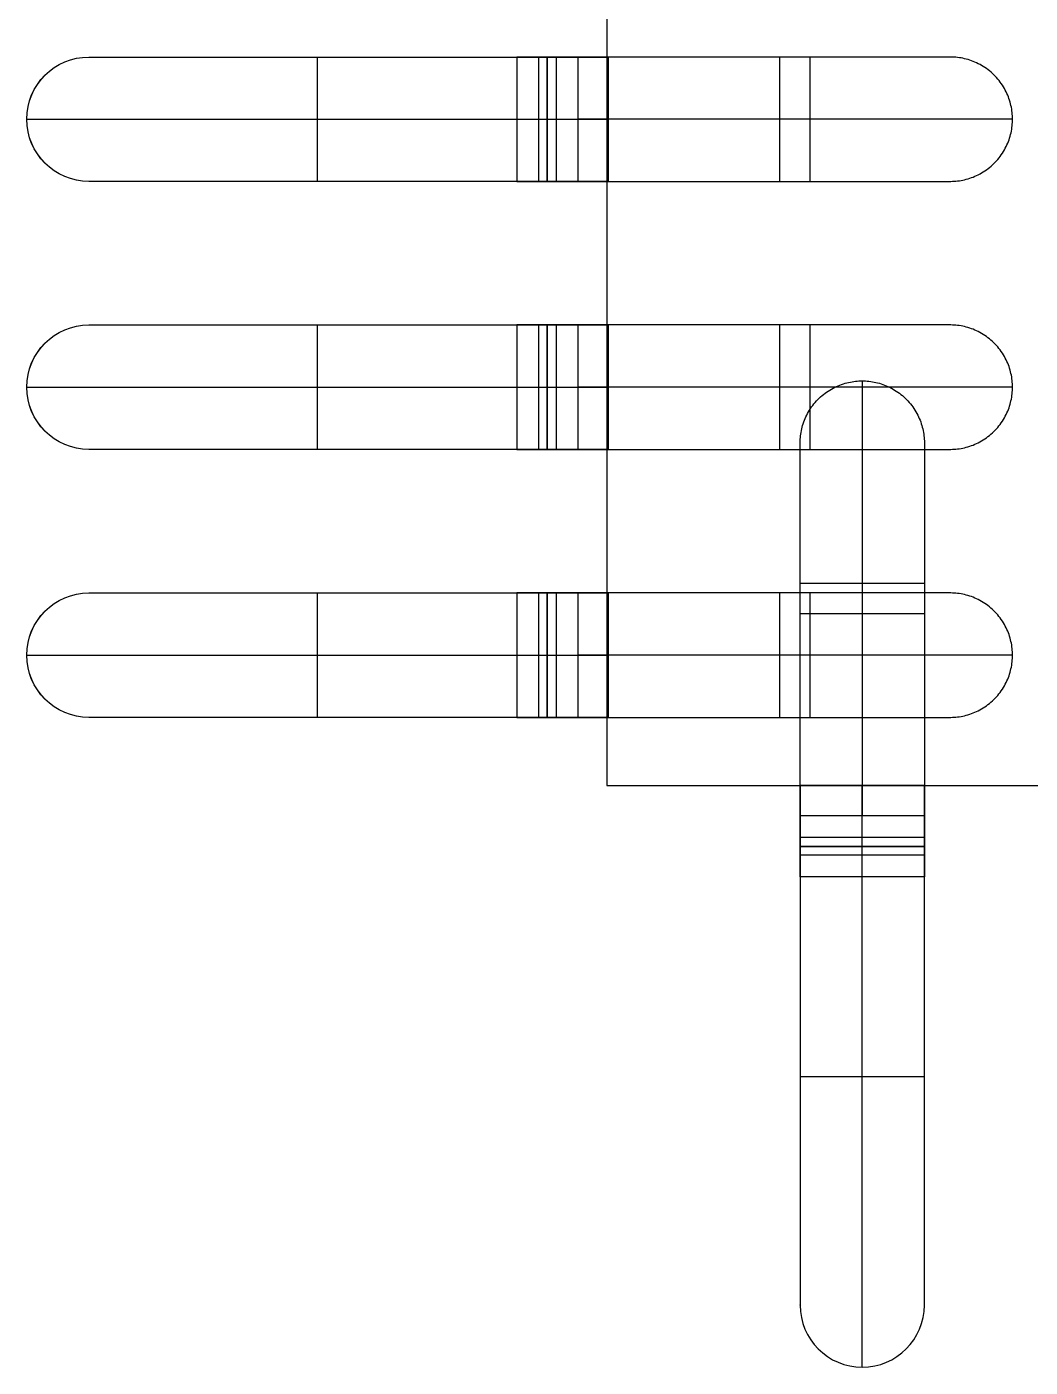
# Model space of a CAD drawing. Header units: millimetres. Extents: x 1.2 to 41.2, y 0.2 to 23.9.
# Drawn here: x 26.132 to 27.782, y 7.077 to 9.28 of the extents above; entities that cross this region are included whole.
import ezdxf

# ---------------------------------------------------------------- set-up
doc = ezdxf.new("R2010")
doc.units = ezdxf.units.MM
doc.layers.add('图层04', color=96, linetype='Continuous', true_color=0x007f00)
doc.layers.add('默认', color=18, linetype='Continuous', true_color=0x000000)

msp = doc.modelspace()

# ---------------------------------------------------------------- linework, layer by layer
at = {"layer": '图层04'}
for points in [[(27.086, 15.0327, 1.6431), (27.086, 11.5327, 1.6431), (27.086, 8.0327, 1.6431)], [(27.086, 15.0327, 2.0472), (27.086, 11.5327, 2.0472), (27.086, 8.0327, 2.0472)], [(27.086, 15.0327, 1.8451), (27.086, 11.5327, 1.8451), (27.086, 8.0327, 1.8451)], [(27.086, 8.0327, 1.6431), (27.086, 8.0327, 1.8451), (27.086, 8.0327, 2.0472)], [(27.086, 8.0327, 1.6431), (30.586, 8.0327, 1.6431), (34.086, 8.0327, 1.6431)], [(27.086, 8.0327, 2.0472), (30.586, 8.0327, 2.0472), (34.086, 8.0327, 2.0472)], [(27.086, 8.0327, 1.8451), (30.586, 8.0327, 1.8451), (34.086, 8.0327, 1.8451)]]:
    msp.add_open_spline(points, degree=2, dxfattribs=at)
at = {"layer": '默认'}
for p, q in [((27.0883, 9.2299, 1.6756), (26.9883, 9.2299, 1.6756)), ((26.9883, 9.2299, 2.1224), (27.0883, 9.2299, 2.1224)), ((27.0383, 9.2299, 1.7256), (27.0383, 9.2299, 1.6256)), ((27.0383, 9.2299, 2.0724), (27.0383, 9.2299, 2.1724)), ((26.9883, 9.0256, 1.6756), (27.0883, 9.0256, 1.6756)), ((27.0883, 9.0256, 2.1224), (26.9883, 9.0256, 2.1224)), ((27.0383, 9.0256, 1.6256), (27.0383, 9.0256, 1.7256)), ((27.0383, 9.0256, 2.1724), (27.0383, 9.0256, 2.0724)), ((27.0883, 8.7896, 1.6756), (26.9883, 8.7896, 1.6756)), ((26.9883, 8.7896, 2.1224), (27.0883, 8.7896, 2.1224)), ((27.0383, 8.7896, 1.7256), (27.0383, 8.7896, 1.6256)), ((27.0383, 8.7896, 2.0724), (27.0383, 8.7896, 2.1724)), ((26.9883, 8.5852, 1.6756), (27.0883, 8.5852, 1.6756)), ((27.0883, 8.5852, 2.1224), (26.9883, 8.5852, 2.1224)), ((27.0383, 8.5852, 1.6256), (27.0383, 8.5852, 1.7256)), ((27.0383, 8.5852, 2.1724), (27.0383, 8.5852, 2.0724)), ((27.0883, 8.3492, 1.6756), (26.9883, 8.3492, 1.6756)), ((26.9883, 8.3492, 2.1224), (27.0883, 8.3492, 2.1224)), ((27.0383, 8.3492, 1.7256), (27.0383, 8.3492, 1.6256)), ((27.0383, 8.3492, 2.0724), (27.0383, 8.3492, 2.1724)), ((26.9883, 8.1448, 1.6756), (27.0883, 8.1448, 1.6756)), ((27.0883, 8.1448, 2.1224), (26.9883, 8.1448, 2.1224)), ((27.0383, 8.1448, 1.6256), (27.0383, 8.1448, 1.7256)), ((27.0383, 8.1448, 2.1724), (27.0383, 8.1448, 2.0724)), ((27.404, 7.9327, 1.6504), (27.404, 8.0327, 1.6504)), ((27.404, 8.0327, 2.0972), (27.404, 7.9327, 2.0972)), ((27.6084, 8.0327, 1.6504), (27.6084, 7.9327, 1.6504)), ((27.6084, 7.9327, 2.0972), (27.6084, 8.0327, 2.0972)), ((27.404, 7.9827, 1.6004), (27.404, 7.9828, 1.7004)), ((27.404, 7.9827, 2.1472), (27.404, 7.9827, 2.0472)), ((27.6084, 7.9827, 1.7004), (27.6084, 7.9827, 1.6004)), ((27.6084, 7.9827, 2.0472), (27.6084, 7.9827, 2.1472))]:
    msp.add_line(p, q, dxfattribs=at)
at = {"layer": '默认', "extrusion": (0.000220476, 9.49279e-10, 1)}
for points in [[(26.9883, 9.0256, 1.6256), (26.7371, 9.0256, 1.6257), (26.4858, 9.0256, 1.6257), (26.2346, 9.0256, 1.6258), (26.1782, 9.0256, 1.6258), (26.1324, 9.0713, 1.6258), (26.1324, 9.1278, 1.6258), (26.1324, 9.1842, 1.6258), (26.1782, 9.2299, 1.6258), (26.2346, 9.2299, 1.6258), (26.4858, 9.2299, 1.6257), (26.7371, 9.2299, 1.6257), (26.9883, 9.2299, 1.6256)], [(26.9883, 8.5852, 1.6256), (26.7371, 8.5852, 1.6257), (26.4858, 8.5852, 1.6257), (26.2346, 8.5852, 1.6258), (26.1782, 8.5852, 1.6258), (26.1324, 8.631, 1.6258), (26.1324, 8.6874, 1.6258), (26.1324, 8.7438, 1.6258), (26.1782, 8.7896, 1.6258), (26.2346, 8.7896, 1.6258), (26.4858, 8.7896, 1.6257), (26.7371, 8.7896, 1.6257), (26.9883, 8.7896, 1.6256)], [(26.9883, 8.1448, 1.6256), (26.7371, 8.1448, 1.6257), (26.4858, 8.1448, 1.6257), (26.2346, 8.1448, 1.6258), (26.1782, 8.1448, 1.6258), (26.1324, 8.1906, 1.6258), (26.1324, 8.247, 1.6258), (26.1324, 8.3034, 1.6258), (26.1782, 8.3492, 1.6258), (26.2346, 8.3492, 1.6258), (26.4858, 8.3492, 1.6257), (26.7371, 8.3492, 1.6257), (26.9883, 8.3492, 1.6256)]]:
    msp.add_open_spline(points, degree=3, knots=[0.100022, 0.100022, 0.100022, 0.100022, 0.853706, 0.853706, 0.853706, 1.031249, 1.031249, 1.031249, 1.208793, 1.208793, 1.208793, 1.962477, 1.962477, 1.962477, 1.962477], dxfattribs=at)
at = {"layer": '默认', "extrusion": (0.000220476, 4.74637e-10, 1)}
for points in [[(26.9883, 9.0256, 1.6756), (26.7371, 9.0256, 1.6757), (26.4858, 9.0256, 1.6757), (26.2346, 9.0256, 1.6758), (26.1782, 9.0256, 1.6758), (26.1324, 9.0713, 1.6758), (26.1324, 9.1278, 1.6758), (26.1324, 9.1842, 1.6758), (26.1782, 9.2299, 1.6758), (26.2346, 9.2299, 1.6758), (26.4858, 9.2299, 1.6757), (26.7371, 9.2299, 1.6757), (26.9883, 9.2299, 1.6756)], [(26.9883, 8.5852, 1.6756), (26.7371, 8.5852, 1.6757), (26.4858, 8.5852, 1.6757), (26.2346, 8.5852, 1.6758), (26.1782, 8.5852, 1.6758), (26.1324, 8.631, 1.6758), (26.1324, 8.6874, 1.6758), (26.1324, 8.7438, 1.6758), (26.1782, 8.7896, 1.6758), (26.2346, 8.7896, 1.6758), (26.4858, 8.7896, 1.6757), (26.7371, 8.7896, 1.6757), (26.9883, 8.7896, 1.6756)], [(26.9883, 8.1448, 1.6756), (26.7371, 8.1448, 1.6757), (26.4858, 8.1448, 1.6757), (26.2346, 8.1448, 1.6758), (26.1782, 8.1448, 1.6758), (26.1324, 8.1906, 1.6758), (26.1324, 8.247, 1.6758), (26.1324, 8.3034, 1.6758), (26.1782, 8.3492, 1.6758), (26.2346, 8.3492, 1.6758), (26.4858, 8.3492, 1.6757), (26.7371, 8.3492, 1.6757), (26.9883, 8.3492, 1.6756)]]:
    msp.add_open_spline(points, degree=3, knots=[0.100022, 0.100022, 0.100022, 0.100022, 0.853706, 0.853706, 0.853706, 1.031249, 1.031249, 1.031249, 1.208793, 1.208793, 1.208793, 1.962477, 1.962477, 1.962477, 1.962477], dxfattribs=at)
at = {"layer": '默认', "extrusion": (0.000220476, 2.18862e-15, 1)}
for points in [[(26.9383, 9.0256, 1.7256), (26.7037, 9.0256, 1.7257), (26.4692, 9.0256, 1.7258), (26.2346, 9.0256, 1.7258), (26.1782, 9.0256, 1.7258), (26.1325, 9.0713, 1.7258), (26.1325, 9.1278, 1.7258), (26.1325, 9.1842, 1.7258), (26.1782, 9.2299, 1.7258), (26.2346, 9.2299, 1.7258), (26.4692, 9.2299, 1.7258), (26.7037, 9.2299, 1.7257), (26.9383, 9.2299, 1.7256)], [(26.9383, 8.5852, 1.7256), (26.7037, 8.5852, 1.7257), (26.4692, 8.5852, 1.7258), (26.2346, 8.5852, 1.7258), (26.1782, 8.5852, 1.7258), (26.1325, 8.631, 1.7258), (26.1325, 8.6874, 1.7258), (26.1325, 8.7438, 1.7258), (26.1782, 8.7896, 1.7258), (26.2346, 8.7896, 1.7258), (26.4692, 8.7896, 1.7258), (26.7037, 8.7896, 1.7257), (26.9383, 8.7896, 1.7256)], [(26.9383, 8.1448, 1.7256), (26.7037, 8.1448, 1.7257), (26.4692, 8.1448, 1.7258), (26.2346, 8.1448, 1.7258), (26.1782, 8.1448, 1.7258), (26.1325, 8.1906, 1.7258), (26.1325, 8.247, 1.7258), (26.1325, 8.3034, 1.7258), (26.1782, 8.3492, 1.7258), (26.2346, 8.3492, 1.7258), (26.4692, 8.3492, 1.7258), (26.7037, 8.3492, 1.7257), (26.9383, 8.3492, 1.7256)]]:
    msp.add_open_spline(points, degree=3, knots=[0.150033, 0.150033, 0.150033, 0.150033, 0.853706, 0.853706, 0.853706, 1.031249, 1.031249, 1.031249, 1.208793, 1.208793, 1.208793, 1.912466, 1.912466, 1.912466, 1.912466], dxfattribs=at)
at = {"layer": '默认'}
for points, degree in [([(26.2346, 9.2299, 1.6258), (26.2346, 9.2299, 1.6758), (26.2346, 9.2299, 1.7258)], 2), ([(26.6104, 9.0256, 1.6257), (26.6104, 9.1278, 1.6257), (26.6104, 9.2299, 1.6257)], 2), ([(26.6104, 9.0256, 1.7257), (26.6104, 9.1278, 1.7257), (26.6104, 9.2299, 1.7257)], 2), ([(26.9383, 9.2299, 1.7256), (26.9383, 9.1278, 1.7256), (26.9383, 9.0256, 1.7256)], 2), ([(26.9383, 9.2299, 1.7256), (26.955, 9.2299, 1.7256), (26.9716, 9.2299, 1.7256), (26.9883, 9.2299, 1.7256)], 3), ([(26.9737, 9.2299, 1.7403), (26.9737, 9.1278, 1.7403), (26.9737, 9.0256, 1.7403)], 2), ([(26.9883, 9.2299, 2.0724), (26.9883, 9.2299, 1.924), (26.9883, 9.2299, 1.7756)], 2), ([(27.0883, 9.2299, 1.7256), (27.0383, 9.2299, 1.7256), (26.9883, 9.2299, 1.7256)], 2), ([(26.9883, 9.2299, 2.0724), (27.0383, 9.2299, 2.0724), (27.0883, 9.2299, 2.0724)], 2), ([(26.9883, 9.2299, 1.6256), (26.9883, 9.2299, 1.6756), (26.9883, 9.2299, 1.7256)], 2), ([(26.9883, 9.2299, 1.6256), (27.0216, 9.2299, 1.6256), (27.055, 9.2299, 1.6256), (27.0883, 9.2299, 1.6256)], 3), ([(26.9883, 9.2299, 2.1224), (26.9883, 9.2299, 2.0974), (26.9883, 9.2299, 2.0724)], 2), ([(26.9883, 9.2299, 2.1224), (26.9883, 9.1278, 2.1224), (26.9883, 9.0256, 2.1224)], 2), ([(26.9883, 9.2299, 1.7756), (26.9883, 9.1278, 1.7756), (26.9883, 9.0256, 1.7756)], 2), ([(26.9883, 9.2299, 1.7756), (26.9883, 9.2299, 1.7506), (26.9883, 9.2299, 1.7256)], 2), ([(27.0883, 9.2299, 1.899), (27.0383, 9.2299, 1.899), (26.9883, 9.2299, 1.899)], 2), ([(26.9883, 9.0256, 1.899), (26.9883, 9.1278, 1.899), (26.9883, 9.2299, 1.899)], 2), ([(27.0029, 9.2299, 2.1578), (27.0029, 9.1278, 2.1578), (27.0029, 9.0256, 2.1578)], 2), ([(27.0883, 9.2299, 2.1724), (27.0633, 9.2299, 2.1724), (27.0383, 9.2299, 2.1724)], 2), ([(27.0383, 9.2299, 2.1724), (27.0383, 9.1278, 2.1724), (27.0383, 9.0256, 2.1724)], 2), ([(27.0383, 9.2299, 2.0724), (27.0383, 9.2299, 1.899), (27.0383, 9.2299, 1.7256)], 2), ([(27.0883, 9.0256, 2.0724), (27.0883, 9.1278, 2.0724), (27.0883, 9.2299, 2.0724)], 2), ([(27.0883, 9.2299, 1.6256), (27.0883, 9.1278, 1.6256), (27.0883, 9.0256, 1.6256)], 2), ([(27.0883, 9.2299, 1.7256), (27.0883, 9.2299, 1.6756), (27.0883, 9.2299, 1.6256)], 2), ([(27.0883, 9.2299, 2.0724), (27.0883, 9.2299, 1.899), (27.0883, 9.2299, 1.7256)], 2), ([(27.0883, 9.2299, 2.0724), (27.0883, 9.2299, 2.1224), (27.0883, 9.2299, 2.1724)], 2), ([(27.0883, 9.0256, 1.849), (27.0883, 9.1278, 1.849), (27.0883, 9.2299, 1.849)], 2), ([(27.3708, 9.0256, 2.1724), (27.3708, 9.1278, 2.1724), (27.3708, 9.2299, 2.1724)], 2), ([(27.4208, 9.0256, 2.0724), (27.4208, 9.1278, 2.0724), (27.4208, 9.2299, 2.0724)], 2), ([(27.6511, 9.2299, 2.0724), (27.6511, 9.2299, 2.1224), (27.6511, 9.2299, 2.1724)], 2), ([(26.1324, 9.1278, 1.6258), (26.6104, 9.1278, 1.6257), (27.0883, 9.1278, 1.6256)], 2), ([(26.1324, 9.1278, 1.6258), (26.1324, 9.1278, 1.6758), (26.1325, 9.1278, 1.7258)], 2), ([(26.1325, 9.1278, 1.7258), (26.5354, 9.1278, 1.7257), (26.9383, 9.1278, 1.7256)], 2), ([(26.9883, 9.1278, 2.1224), (26.9883, 9.1278, 1.949), (26.9883, 9.1278, 1.7756)], 2), ([(27.7533, 9.1278, 2.1724), (27.3958, 9.1278, 2.1724), (27.0383, 9.1278, 2.1724)], 2), ([(27.0883, 9.1278, 2.0724), (27.0883, 9.1278, 1.849), (27.0883, 9.1278, 1.6256)], 2), ([(27.7533, 9.1278, 2.0724), (27.4208, 9.1278, 2.0724), (27.0883, 9.1278, 2.0724)], 2), ([(27.7533, 9.1278, 2.0724), (27.7533, 9.1278, 2.1224), (27.7533, 9.1278, 2.1724)], 2), ([(26.2346, 9.0256, 1.6258), (26.2346, 9.0256, 1.6758), (26.2346, 9.0256, 1.7258)], 2), ([(26.9883, 9.0256, 1.7256), (26.9716, 9.0256, 1.7256), (26.955, 9.0256, 1.7256), (26.9383, 9.0256, 1.7256)], 3), ([(27.0883, 9.0256, 1.6256), (27.055, 9.0256, 1.6256), (27.0216, 9.0256, 1.6256), (26.9883, 9.0256, 1.6256)], 3), ([(26.9883, 9.0256, 2.0724), (26.9883, 9.0256, 2.0974), (26.9883, 9.0256, 2.1224)], 2), ([(26.9883, 9.0256, 1.7256), (26.9883, 9.0256, 1.7506), (26.9883, 9.0256, 1.7756)], 2), ([(26.9883, 9.0256, 1.7256), (26.9883, 9.0256, 1.6756), (26.9883, 9.0256, 1.6256)], 2), ([(27.0883, 9.0256, 2.0724), (27.0383, 9.0256, 2.0724), (26.9883, 9.0256, 2.0724)], 2), ([(26.9883, 9.0256, 1.7256), (27.0383, 9.0256, 1.7256), (27.0883, 9.0256, 1.7256)], 2), ([(26.9883, 9.0256, 1.7756), (26.9883, 9.0256, 1.924), (26.9883, 9.0256, 2.0724)], 2), ([(27.0883, 9.0256, 1.899), (27.0383, 9.0256, 1.899), (26.9883, 9.0256, 1.899)], 2), ([(27.0383, 9.0256, 2.1724), (27.0633, 9.0256, 2.1724), (27.0883, 9.0256, 2.1724)], 2), ([(27.0383, 9.0256, 1.7256), (27.0383, 9.0256, 1.899), (27.0383, 9.0256, 2.0724)], 2), ([(27.0883, 9.0256, 1.6256), (27.0883, 9.0256, 1.6756), (27.0883, 9.0256, 1.7256)], 2), ([(27.0883, 9.0256, 1.7256), (27.0883, 9.0256, 1.899), (27.0883, 9.0256, 2.0724)], 2), ([(27.0883, 9.0256, 2.1724), (27.0883, 9.0256, 2.1224), (27.0883, 9.0256, 2.0724)], 2), ([(27.6511, 9.0256, 2.0724), (27.6511, 9.0256, 2.1224), (27.6511, 9.0256, 2.1724)], 2), ([(26.2346, 8.7896, 1.6258), (26.2346, 8.7896, 1.6758), (26.2346, 8.7896, 1.7258)], 2), ([(26.6104, 8.5852, 1.6257), (26.6104, 8.6874, 1.6257), (26.6104, 8.7896, 1.6257)], 2), ([(26.6104, 8.5852, 1.7257), (26.6104, 8.6874, 1.7257), (26.6104, 8.7896, 1.7257)], 2), ([(26.9383, 8.7896, 1.7256), (26.9383, 8.6874, 1.7256), (26.9383, 8.5852, 1.7256)], 2), ([(26.9383, 8.7896, 1.7256), (26.955, 8.7896, 1.7256), (26.9716, 8.7896, 1.7256), (26.9883, 8.7896, 1.7256)], 3), ([(26.9737, 8.7896, 1.7403), (26.9737, 8.6874, 1.7403), (26.9737, 8.5852, 1.7403)], 2), ([(26.9883, 8.7896, 2.0724), (26.9883, 8.7896, 1.924), (26.9883, 8.7896, 1.7756)], 2), ([(27.0883, 8.7896, 1.7256), (27.0383, 8.7896, 1.7256), (26.9883, 8.7896, 1.7256)], 2), ([(26.9883, 8.7896, 2.0724), (27.0383, 8.7896, 2.0724), (27.0883, 8.7896, 2.0724)], 2), ([(26.9883, 8.7896, 1.6256), (26.9883, 8.7896, 1.6756), (26.9883, 8.7896, 1.7256)], 2), ([(26.9883, 8.7896, 1.6256), (27.0216, 8.7896, 1.6256), (27.055, 8.7896, 1.6256), (27.0883, 8.7896, 1.6256)], 3), ([(26.9883, 8.7896, 2.1224), (26.9883, 8.7896, 2.0974), (26.9883, 8.7896, 2.0724)], 2), ([(26.9883, 8.7896, 2.1224), (26.9883, 8.6874, 2.1224), (26.9883, 8.5852, 2.1224)], 2), ([(26.9883, 8.7896, 1.7756), (26.9883, 8.6874, 1.7756), (26.9883, 8.5852, 1.7756)], 2), ([(26.9883, 8.7896, 1.7756), (26.9883, 8.7896, 1.7506), (26.9883, 8.7896, 1.7256)], 2), ([(27.0883, 8.7896, 1.899), (27.0383, 8.7896, 1.899), (26.9883, 8.7896, 1.899)], 2), ([(26.9883, 8.5852, 1.899), (26.9883, 8.6874, 1.899), (26.9883, 8.7896, 1.899)], 2), ([(27.0029, 8.7896, 2.1578), (27.0029, 8.6874, 2.1578), (27.0029, 8.5852, 2.1578)], 2), ([(27.0883, 8.7896, 2.1724), (27.0633, 8.7896, 2.1724), (27.0383, 8.7896, 2.1724)], 2), ([(27.0383, 8.7896, 2.1724), (27.0383, 8.6874, 2.1724), (27.0383, 8.5852, 2.1724)], 2), ([(27.0383, 8.7896, 2.0724), (27.0383, 8.7896, 1.899), (27.0383, 8.7896, 1.7256)], 2), ([(27.0883, 8.5852, 2.0724), (27.0883, 8.6874, 2.0724), (27.0883, 8.7896, 2.0724)], 2), ([(27.0883, 8.7896, 1.6256), (27.0883, 8.6874, 1.6256), (27.0883, 8.5852, 1.6256)], 2), ([(27.0883, 8.7896, 1.7256), (27.0883, 8.7896, 1.6756), (27.0883, 8.7896, 1.6256)], 2), ([(27.0883, 8.7896, 2.0724), (27.0883, 8.7896, 1.899), (27.0883, 8.7896, 1.7256)], 2), ([(27.0883, 8.7896, 2.0724), (27.0883, 8.7896, 2.1224), (27.0883, 8.7896, 2.1724)], 2), ([(27.0883, 8.5852, 1.849), (27.0883, 8.6874, 1.849), (27.0883, 8.7896, 1.849)], 2), ([(27.3708, 8.5852, 2.1724), (27.3708, 8.6874, 2.1724), (27.3708, 8.7896, 2.1724)], 2), ([(27.4208, 8.5852, 2.0724), (27.4208, 8.6874, 2.0724), (27.4208, 8.7896, 2.0724)], 2), ([(27.6511, 8.7896, 2.0724), (27.6511, 8.7896, 2.1224), (27.6511, 8.7896, 2.1724)], 2), ([(26.1324, 8.6874, 1.6258), (26.6104, 8.6874, 1.6257), (27.0883, 8.6874, 1.6256)], 2), ([(26.1324, 8.6874, 1.6258), (26.1324, 8.6874, 1.6758), (26.1325, 8.6874, 1.7258)], 2), ([(26.1325, 8.6874, 1.7258), (26.5354, 8.6874, 1.7257), (26.9383, 8.6874, 1.7256)], 2), ([(26.9883, 8.6874, 2.1224), (26.9883, 8.6874, 1.949), (26.9883, 8.6874, 1.7756)], 2), ([(27.7533, 8.6874, 2.1724), (27.3958, 8.6874, 2.1724), (27.0383, 8.6874, 2.1724)], 2), ([(27.0883, 8.6874, 2.0724), (27.0883, 8.6874, 1.849), (27.0883, 8.6874, 1.6256)], 2), ([(27.7533, 8.6874, 2.0724), (27.4208, 8.6874, 2.0724), (27.0883, 8.6874, 2.0724)], 2), ([(27.5062, 8.6977, 2.0472), (27.5062, 8.3652, 2.0472), (27.5062, 8.0327, 2.0472)], 2), ([(27.5062, 8.6977, 2.1472), (27.5062, 8.3402, 2.1472), (27.5062, 7.9827, 2.1472)], 2), ([(27.5062, 8.6977, 2.0472), (27.5062, 8.6977, 2.0972), (27.5062, 8.6977, 2.1472)], 2), ([(27.7533, 8.6874, 2.0724), (27.7533, 8.6874, 2.1224), (27.7533, 8.6874, 2.1724)], 2), ([(27.404, 8.5955, 2.0472), (27.404, 8.5955, 2.0972), (27.404, 8.5955, 2.1472)], 2), ([(27.6084, 8.5955, 2.0472), (27.6084, 8.5955, 2.0972), (27.6084, 8.5955, 2.1472)], 2), ([(26.2346, 8.5852, 1.6258), (26.2346, 8.5852, 1.6758), (26.2346, 8.5852, 1.7258)], 2), ([(26.9883, 8.5852, 1.7256), (26.9716, 8.5852, 1.7256), (26.955, 8.5852, 1.7256), (26.9383, 8.5852, 1.7256)], 3), ([(27.0883, 8.5852, 1.6256), (27.055, 8.5852, 1.6256), (27.0216, 8.5852, 1.6256), (26.9883, 8.5852, 1.6256)], 3), ([(26.9883, 8.5852, 2.0724), (26.9883, 8.5852, 2.0974), (26.9883, 8.5852, 2.1224)], 2), ([(26.9883, 8.5852, 1.7256), (26.9883, 8.5852, 1.7506), (26.9883, 8.5852, 1.7756)], 2), ([(26.9883, 8.5852, 1.7256), (26.9883, 8.5852, 1.6756), (26.9883, 8.5852, 1.6256)], 2), ([(27.0883, 8.5852, 2.0724), (27.0383, 8.5852, 2.0724), (26.9883, 8.5852, 2.0724)], 2), ([(26.9883, 8.5852, 1.7256), (27.0383, 8.5852, 1.7256), (27.0883, 8.5852, 1.7256)], 2), ([(26.9883, 8.5852, 1.7756), (26.9883, 8.5852, 1.924), (26.9883, 8.5852, 2.0724)], 2), ([(27.0883, 8.5852, 1.899), (27.0383, 8.5852, 1.899), (26.9883, 8.5852, 1.899)], 2), ([(27.0383, 8.5852, 2.1724), (27.0633, 8.5852, 2.1724), (27.0883, 8.5852, 2.1724)], 2), ([(27.0383, 8.5852, 1.7256), (27.0383, 8.5852, 1.899), (27.0383, 8.5852, 2.0724)], 2), ([(27.0883, 8.5852, 1.6256), (27.0883, 8.5852, 1.6756), (27.0883, 8.5852, 1.7256)], 2), ([(27.0883, 8.5852, 1.7256), (27.0883, 8.5852, 1.899), (27.0883, 8.5852, 2.0724)], 2), ([(27.0883, 8.5852, 2.1724), (27.0883, 8.5852, 2.1224), (27.0883, 8.5852, 2.0724)], 2), ([(27.6511, 8.5852, 2.0724), (27.6511, 8.5852, 2.1224), (27.6511, 8.5852, 2.1724)], 2), ([(26.2346, 8.3492, 1.6258), (26.2346, 8.3492, 1.6758), (26.2346, 8.3492, 1.7258)], 2), ([(26.6104, 8.1448, 1.6257), (26.6104, 8.247, 1.6257), (26.6104, 8.3492, 1.6257)], 2), ([(26.6104, 8.1448, 1.7257), (26.6104, 8.247, 1.7257), (26.6104, 8.3492, 1.7257)], 2), ([(26.9383, 8.3492, 1.7256), (26.9383, 8.247, 1.7256), (26.9383, 8.1448, 1.7256)], 2), ([(26.9383, 8.3492, 1.7256), (26.955, 8.3492, 1.7256), (26.9716, 8.3492, 1.7256), (26.9883, 8.3492, 1.7256)], 3), ([(26.9737, 8.3492, 1.7403), (26.9737, 8.247, 1.7403), (26.9737, 8.1448, 1.7403)], 2), ([(26.9883, 8.3492, 2.0724), (26.9883, 8.3492, 1.924), (26.9883, 8.3492, 1.7756)], 2), ([(27.0883, 8.3492, 1.7256), (27.0383, 8.3492, 1.7256), (26.9883, 8.3492, 1.7256)], 2), ([(26.9883, 8.3492, 2.0724), (27.0383, 8.3492, 2.0724), (27.0883, 8.3492, 2.0724)], 2), ([(26.9883, 8.3492, 1.6256), (26.9883, 8.3492, 1.6756), (26.9883, 8.3492, 1.7256)], 2), ([(26.9883, 8.3492, 1.6256), (27.0216, 8.3492, 1.6256), (27.055, 8.3492, 1.6256), (27.0883, 8.3492, 1.6256)], 3), ([(26.9883, 8.3492, 2.1224), (26.9883, 8.3492, 2.0974), (26.9883, 8.3492, 2.0724)], 2), ([(26.9883, 8.3492, 2.1224), (26.9883, 8.247, 2.1224), (26.9883, 8.1448, 2.1224)], 2), ([(26.9883, 8.3492, 1.7756), (26.9883, 8.247, 1.7756), (26.9883, 8.1448, 1.7756)], 2), ([(26.9883, 8.3492, 1.7756), (26.9883, 8.3492, 1.7506), (26.9883, 8.3492, 1.7256)], 2), ([(27.0883, 8.3492, 1.899), (27.0383, 8.3492, 1.899), (26.9883, 8.3492, 1.899)], 2), ([(26.9883, 8.1448, 1.899), (26.9883, 8.247, 1.899), (26.9883, 8.3492, 1.899)], 2), ([(27.0029, 8.3492, 2.1578), (27.0029, 8.247, 2.1578), (27.0029, 8.1448, 2.1578)], 2), ([(27.0883, 8.3492, 2.1724), (27.0633, 8.3492, 2.1724), (27.0383, 8.3492, 2.1724)], 2), ([(27.0383, 8.3492, 2.1724), (27.0383, 8.247, 2.1724), (27.0383, 8.1448, 2.1724)], 2), ([(27.0383, 8.3492, 2.0724), (27.0383, 8.3492, 1.899), (27.0383, 8.3492, 1.7256)], 2), ([(27.0883, 8.1448, 2.0724), (27.0883, 8.247, 2.0724), (27.0883, 8.3492, 2.0724)], 2), ([(27.0883, 8.3492, 1.6256), (27.0883, 8.247, 1.6256), (27.0883, 8.1448, 1.6256)], 2), ([(27.0883, 8.3492, 1.7256), (27.0883, 8.3492, 1.6756), (27.0883, 8.3492, 1.6256)], 2), ([(27.0883, 8.3492, 2.0724), (27.0883, 8.3492, 1.899), (27.0883, 8.3492, 1.7256)], 2), ([(27.0883, 8.3492, 2.0724), (27.0883, 8.3492, 2.1224), (27.0883, 8.3492, 2.1724)], 2), ([(27.0883, 8.1448, 1.849), (27.0883, 8.247, 1.849), (27.0883, 8.3492, 1.849)], 2), ([(27.3708, 8.1448, 2.1724), (27.3708, 8.247, 2.1724), (27.3708, 8.3492, 2.1724)], 2), ([(27.404, 8.3652, 2.0472), (27.5062, 8.3652, 2.0472), (27.6084, 8.3652, 2.0472)], 2), ([(27.4208, 8.1448, 2.0724), (27.4208, 8.247, 2.0724), (27.4208, 8.3492, 2.0724)], 2), ([(27.6511, 8.3492, 2.0724), (27.6511, 8.3492, 2.1224), (27.6511, 8.3492, 2.1724)], 2), ([(27.404, 8.3152, 2.1472), (27.5062, 8.3152, 2.1472), (27.6084, 8.3152, 2.1472)], 2), ([(26.1324, 8.247, 1.6258), (26.6104, 8.247, 1.6257), (27.0883, 8.247, 1.6256)], 2), ([(26.1324, 8.247, 1.6258), (26.1324, 8.247, 1.6758), (26.1325, 8.247, 1.7258)], 2), ([(26.1325, 8.247, 1.7258), (26.5354, 8.247, 1.7257), (26.9383, 8.247, 1.7256)], 2), ([(26.9883, 8.247, 2.1224), (26.9883, 8.247, 1.949), (26.9883, 8.247, 1.7756)], 2), ([(27.7533, 8.247, 2.1724), (27.3958, 8.247, 2.1724), (27.0383, 8.247, 2.1724)], 2), ([(27.0883, 8.247, 2.0724), (27.0883, 8.247, 1.849), (27.0883, 8.247, 1.6256)], 2), ([(27.7533, 8.247, 2.0724), (27.4208, 8.247, 2.0724), (27.0883, 8.247, 2.0724)], 2), ([(27.7533, 8.247, 2.0724), (27.7533, 8.247, 2.1224), (27.7533, 8.247, 2.1724)], 2), ([(26.2346, 8.1448, 1.6258), (26.2346, 8.1448, 1.6758), (26.2346, 8.1448, 1.7258)], 2), ([(26.9883, 8.1448, 1.7256), (26.9716, 8.1448, 1.7256), (26.955, 8.1448, 1.7256), (26.9383, 8.1448, 1.7256)], 3), ([(27.0883, 8.1448, 1.6256), (27.055, 8.1448, 1.6256), (27.0216, 8.1448, 1.6256), (26.9883, 8.1448, 1.6256)], 3), ([(26.9883, 8.1448, 2.0724), (26.9883, 8.1448, 2.0974), (26.9883, 8.1448, 2.1224)], 2), ([(26.9883, 8.1448, 1.7256), (26.9883, 8.1448, 1.7506), (26.9883, 8.1448, 1.7756)], 2), ([(26.9883, 8.1448, 1.7256), (26.9883, 8.1448, 1.6756), (26.9883, 8.1448, 1.6256)], 2), ([(27.0883, 8.1448, 2.0724), (27.0383, 8.1448, 2.0724), (26.9883, 8.1448, 2.0724)], 2), ([(26.9883, 8.1448, 1.7256), (27.0383, 8.1448, 1.7256), (27.0883, 8.1448, 1.7256)], 2), ([(26.9883, 8.1448, 1.7756), (26.9883, 8.1448, 1.924), (26.9883, 8.1448, 2.0724)], 2), ([(27.0883, 8.1448, 1.899), (27.0383, 8.1448, 1.899), (26.9883, 8.1448, 1.899)], 2), ([(27.0383, 8.1448, 2.1724), (27.0633, 8.1448, 2.1724), (27.0883, 8.1448, 2.1724)], 2), ([(27.0383, 8.1448, 1.7256), (27.0383, 8.1448, 1.899), (27.0383, 8.1448, 2.0724)], 2), ([(27.0883, 8.1448, 1.6256), (27.0883, 8.1448, 1.6756), (27.0883, 8.1448, 1.7256)], 2), ([(27.0883, 8.1448, 1.7256), (27.0883, 8.1448, 1.899), (27.0883, 8.1448, 2.0724)], 2), ([(27.0883, 8.1448, 2.1724), (27.0883, 8.1448, 2.1224), (27.0883, 8.1448, 2.0724)], 2), ([(27.6511, 8.1448, 2.0724), (27.6511, 8.1448, 2.1224), (27.6511, 8.1448, 2.1724)], 2), ([(27.404, 8.0327, 1.6004), (27.404, 8.0327, 1.6504), (27.404, 8.0327, 1.7004)], 2), ([(27.404, 8.0327, 2.0472), (27.5062, 8.0327, 2.0472), (27.6084, 8.0327, 2.0472)], 2), ([(27.6084, 8.0327, 1.6004), (27.5062, 8.0327, 1.6004), (27.404, 8.0327, 1.6004)], 2), ([(27.404, 8.0327, 1.6004), (27.404, 7.9994, 1.6004), (27.404, 7.9661, 1.6004), (27.404, 7.9327, 1.6004)], 3), ([(27.404, 8.0327, 1.7004), (27.404, 8.0327, 1.8738), (27.404, 8.0327, 2.0472)], 2), ([(27.404, 8.0327, 2.0472), (27.404, 7.9827, 2.0472), (27.404, 7.9327, 2.0472)], 2), ([(27.404, 7.9327, 1.7004), (27.404, 7.9827, 1.7004), (27.404, 8.0327, 1.7004)], 2), ([(27.404, 8.0327, 2.1472), (27.404, 8.0327, 2.0972), (27.404, 8.0327, 2.0472)], 2), ([(27.404, 7.9827, 2.1472), (27.404, 8.0077, 2.1472), (27.404, 8.0327, 2.1472)], 2), ([(27.404, 8.0327, 1.8238), (27.5062, 8.0327, 1.8238), (27.6084, 8.0327, 1.8238)], 2), ([(27.404, 8.0327, 1.8738), (27.404, 7.9827, 1.8738), (27.404, 7.9327, 1.8738)], 2), ([(27.5062, 7.0769, 1.6006), (27.5062, 7.5548, 1.6005), (27.5062, 8.0327, 1.6004)], 2), ([(27.5062, 8.0327, 2.0472), (27.5062, 8.0327, 1.8238), (27.5062, 8.0327, 1.6004)], 2), ([(27.6084, 8.0327, 1.7004), (27.6084, 8.0327, 1.6504), (27.6084, 8.0327, 1.6004)], 2), ([(27.6084, 8.0327, 2.1472), (27.6084, 8.0077, 2.1472), (27.6084, 7.9827, 2.1472)], 2), ([(27.6084, 8.0327, 2.0472), (27.6084, 8.0327, 1.8738), (27.6084, 8.0327, 1.7004)], 2), ([(27.6084, 8.0327, 1.7004), (27.6084, 7.9827, 1.7004), (27.6084, 7.9327, 1.7004)], 2), ([(27.6084, 7.9327, 2.0472), (27.6084, 7.9827, 2.0472), (27.6084, 8.0327, 2.0472)], 2), ([(27.6084, 8.0327, 2.0472), (27.6084, 8.0327, 2.0972), (27.6084, 8.0327, 2.1472)], 2), ([(27.6084, 7.9327, 1.6004), (27.6084, 7.9661, 1.6004), (27.6084, 7.9994, 1.6004), (27.6084, 8.0327, 1.6004)], 3), ([(27.6084, 8.0327, 1.8738), (27.6084, 7.9827, 1.8738), (27.6084, 7.9327, 1.8738)], 2), ([(27.6084, 7.9827, 2.1472), (27.5062, 7.9827, 2.1472), (27.404, 7.9827, 2.1472)], 2), ([(27.404, 7.9827, 1.7004), (27.404, 7.9827, 1.8738), (27.404, 7.9827, 2.0472)], 2), ([(27.6084, 7.9827, 2.0472), (27.6084, 7.9827, 1.8738), (27.6084, 7.9827, 1.7004)], 2), ([(27.6084, 7.9474, 2.1325), (27.5062, 7.9474, 2.1325), (27.404, 7.9474, 2.1325)], 2), ([(27.404, 7.9327, 2.0472), (27.404, 7.9327, 2.0722), (27.404, 7.9327, 2.0972)], 2), ([(27.404, 7.9327, 1.7004), (27.404, 7.9327, 1.7254), (27.404, 7.9327, 1.7504)], 2), ([(27.404, 7.9327, 1.7004), (27.404, 7.9161, 1.7004), (27.404, 7.8994, 1.7004), (27.404, 7.8827, 1.7004)], 3), ([(27.404, 7.9327, 1.7004), (27.404, 7.9327, 1.6504), (27.404, 7.9327, 1.6004)], 2), ([(27.6084, 7.9327, 2.0972), (27.5062, 7.9327, 2.0972), (27.404, 7.9327, 2.0972)], 2), ([(27.6084, 7.9327, 1.7504), (27.5062, 7.9327, 1.7504), (27.404, 7.9327, 1.7504)], 2), ([(27.404, 7.9327, 1.7504), (27.404, 7.9327, 1.8988), (27.404, 7.9327, 2.0472)], 2), ([(27.404, 7.9327, 1.8738), (27.5062, 7.9327, 1.8738), (27.6084, 7.9327, 1.8738)], 2), ([(27.5062, 7.9327, 2.0972), (27.5062, 7.9327, 1.9238), (27.5062, 7.9327, 1.7504)], 2), ([(27.6084, 7.9327, 2.0472), (27.6084, 7.9327, 1.8988), (27.6084, 7.9327, 1.7504)], 2), ([(27.6084, 7.9327, 1.6004), (27.6084, 7.9327, 1.6504), (27.6084, 7.9327, 1.7004)], 2), ([(27.6084, 7.9327, 2.0972), (27.6084, 7.9327, 2.0722), (27.6084, 7.9327, 2.0472)], 2), ([(27.6084, 7.8827, 1.7004), (27.6084, 7.8994, 1.7004), (27.6084, 7.9161, 1.7004), (27.6084, 7.9327, 1.7004)], 3), ([(27.6084, 7.9327, 1.7504), (27.6084, 7.9327, 1.7254), (27.6084, 7.9327, 1.7004)], 2), ([(27.6084, 7.9181, 1.715), (27.5062, 7.9181, 1.715), (27.404, 7.9181, 1.715)], 2), ([(27.6084, 7.8827, 1.7004), (27.5062, 7.8827, 1.7004), (27.404, 7.8827, 1.7004)], 2), ([(27.5062, 7.0769, 1.7006), (27.5062, 7.4798, 1.7005), (27.5062, 7.8827, 1.7004)], 2), ([(27.404, 7.5548, 1.6005), (27.5062, 7.5548, 1.6005), (27.6084, 7.5548, 1.6005)], 2), ([(27.404, 7.5548, 1.7005), (27.5062, 7.5548, 1.7005), (27.6084, 7.5548, 1.7005)], 2), ([(27.404, 7.179, 1.6005), (27.404, 7.1791, 1.6505), (27.404, 7.1791, 1.7005)], 2), ([(27.6084, 7.179, 1.6005), (27.6084, 7.1791, 1.6505), (27.6084, 7.1791, 1.7005)], 2), ([(27.5062, 7.0769, 1.6006), (27.5062, 7.0769, 1.6506), (27.5062, 7.0769, 1.7006)], 2)]:
    msp.add_open_spline(points, degree=degree, dxfattribs=at)
at = {"layer": '默认', "extrusion": (4.33253e-12, -1, -3.76505e-12)}
msp.add_rational_spline([(26.9883, 9.2299, 1.7756), (26.9883, 9.2299, 1.7256), (26.9383, 9.2299, 1.7256)], [1, 0.707028826879, 1], degree=2, dxfattribs=at)
at = {"layer": '默认', "extrusion": (8.88178e-13, 1, -1.45661e-12)}
msp.add_rational_spline([(27.0383, 9.2299, 2.1724), (26.9883, 9.2299, 2.1724), (26.9883, 9.2299, 2.1224)], [1, 0.707106781186, 1], degree=2, dxfattribs=at)
at = {"layer": '默认'}
for points in [[(27.0883, 9.0256, 2.0724), (27.3697, 9.0256, 2.0724), (27.6511, 9.0256, 2.0724), (27.7533, 9.0256, 2.0724), (27.7533, 9.1278, 2.0724), (27.7533, 9.2299, 2.0724), (27.6511, 9.2299, 2.0724), (27.3697, 9.2299, 2.0724), (27.0883, 9.2299, 2.0724)], [(27.0883, 9.0256, 2.1724), (27.3697, 9.0256, 2.1724), (27.6511, 9.0256, 2.1724), (27.7533, 9.0256, 2.1724), (27.7533, 9.1278, 2.1724), (27.7533, 9.2299, 2.1724), (27.6511, 9.2299, 2.1724), (27.3697, 9.2299, 2.1724), (27.0883, 9.2299, 2.1724)], [(27.0883, 9.0256, 2.1224), (27.3697, 9.0256, 2.1224), (27.6511, 9.0256, 2.1224), (27.7533, 9.0256, 2.1224), (27.7533, 9.1278, 2.1224), (27.7533, 9.2299, 2.1224), (27.6511, 9.2299, 2.1224), (27.3697, 9.2299, 2.1224), (27.0883, 9.2299, 2.1224)], [(27.0883, 8.5852, 2.0724), (27.3697, 8.5852, 2.0724), (27.6511, 8.5852, 2.0724), (27.7533, 8.5852, 2.0724), (27.7533, 8.6874, 2.0724), (27.7533, 8.7896, 2.0724), (27.6511, 8.7896, 2.0724), (27.3697, 8.7896, 2.0724), (27.0883, 8.7896, 2.0724)], [(27.0883, 8.5852, 2.1724), (27.3697, 8.5852, 2.1724), (27.6511, 8.5852, 2.1724), (27.7533, 8.5852, 2.1724), (27.7533, 8.6874, 2.1724), (27.7533, 8.7896, 2.1724), (27.6511, 8.7896, 2.1724), (27.3697, 8.7896, 2.1724), (27.0883, 8.7896, 2.1724)], [(27.0883, 8.5852, 2.1224), (27.3697, 8.5852, 2.1224), (27.6511, 8.5852, 2.1224), (27.7533, 8.5852, 2.1224), (27.7533, 8.6874, 2.1224), (27.7533, 8.7896, 2.1224), (27.6511, 8.7896, 2.1224), (27.3697, 8.7896, 2.1224), (27.0883, 8.7896, 2.1224)], [(27.404, 8.0327, 2.0472), (27.404, 8.3141, 2.0472), (27.404, 8.5955, 2.0472), (27.404, 8.6977, 2.0472), (27.5062, 8.6977, 2.0472), (27.6084, 8.6977, 2.0472), (27.6084, 8.5955, 2.0472), (27.6084, 8.3141, 2.0472), (27.6084, 8.0327, 2.0472)], [(27.404, 8.0327, 2.1472), (27.404, 8.3141, 2.1472), (27.404, 8.5955, 2.1472), (27.404, 8.6977, 2.1472), (27.5062, 8.6977, 2.1472), (27.6084, 8.6977, 2.1472), (27.6084, 8.5955, 2.1472), (27.6084, 8.3141, 2.1472), (27.6084, 8.0327, 2.1472)], [(27.404, 8.0327, 2.0972), (27.404, 8.3141, 2.0972), (27.404, 8.5955, 2.0972), (27.404, 8.6977, 2.0972), (27.5062, 8.6977, 2.0972), (27.6084, 8.6977, 2.0972), (27.6084, 8.5955, 2.0972), (27.6084, 8.3141, 2.0972), (27.6084, 8.0327, 2.0972)], [(27.0883, 8.1448, 2.0724), (27.3697, 8.1448, 2.0724), (27.6511, 8.1448, 2.0724), (27.7533, 8.1448, 2.0724), (27.7533, 8.247, 2.0724), (27.7533, 8.3492, 2.0724), (27.6511, 8.3492, 2.0724), (27.3697, 8.3492, 2.0724), (27.0883, 8.3492, 2.0724)], [(27.0883, 8.1448, 2.1724), (27.3697, 8.1448, 2.1724), (27.6511, 8.1448, 2.1724), (27.7533, 8.1448, 2.1724), (27.7533, 8.247, 2.1724), (27.7533, 8.3492, 2.1724), (27.6511, 8.3492, 2.1724), (27.3697, 8.3492, 2.1724), (27.0883, 8.3492, 2.1724)], [(27.0883, 8.1448, 2.1224), (27.3697, 8.1448, 2.1224), (27.6511, 8.1448, 2.1224), (27.7533, 8.1448, 2.1224), (27.7533, 8.247, 2.1224), (27.7533, 8.3492, 2.1224), (27.6511, 8.3492, 2.1224), (27.3697, 8.3492, 2.1224), (27.0883, 8.3492, 2.1224)]]:
    msp.add_rational_spline(points, [1, 1, 1, 0.707106781186, 1, 0.707106781186, 1, 1, 1], degree=2, knots=[0, 0, 0, 0.562778, 0.562778, 0.723265, 0.723265, 0.883753, 0.883753, 1.446531, 1.446531, 1.446531], dxfattribs=at)
at = {"layer": '默认', "extrusion": (3.87103e-12, -1, -2.59291e-12)}
for points in [[(26.9383, 9.1278, 1.7256), (26.9883, 9.1278, 1.7256), (26.9883, 9.1278, 1.7756)], [(26.9383, 8.6874, 1.7256), (26.9883, 8.6874, 1.7256), (26.9883, 8.6874, 1.7756)], [(26.9383, 8.247, 1.7256), (26.9883, 8.247, 1.7256), (26.9883, 8.247, 1.7756)]]:
    msp.add_rational_spline(points, [1, 0.707028826879, 1], degree=2, dxfattribs=at)
at = {"layer": '默认', "extrusion": (-1.77636e-13, 1, -1.38556e-12)}
msp.add_rational_spline([(26.9883, 9.1278, 2.1224), (26.9883, 9.1278, 2.1724), (27.0383, 9.1278, 2.1724)], [1, 0.707106781186, 1], degree=2, dxfattribs=at)
at = {"layer": '默认', "extrusion": (3.97741e-12, -1, -3.40985e-12)}
msp.add_rational_spline([(26.9383, 9.0256, 1.7256), (26.9883, 9.0256, 1.7256), (26.9883, 9.0256, 1.7756)], [1, 0.707028826879, 1], degree=2, dxfattribs=at)
at = {"layer": '默认', "extrusion": (7.4607e-13, 1, -1.3145e-12)}
msp.add_rational_spline([(26.9883, 9.0256, 2.1224), (26.9883, 9.0256, 2.1724), (27.0383, 9.0256, 2.1724)], [1, 0.707106781186, 1], degree=2, dxfattribs=at)
at = {"layer": '默认', "extrusion": (4.2615e-12, -1, -3.69401e-12)}
msp.add_rational_spline([(26.9883, 8.7896, 1.7756), (26.9883, 8.7896, 1.7256), (26.9383, 8.7896, 1.7256)], [1, 0.707028826879, 1], degree=2, dxfattribs=at)
at = {"layer": '默认', "extrusion": (9.23706e-13, 1, -1.49214e-12)}
for points in [[(27.0383, 8.7896, 2.1724), (26.9883, 8.7896, 2.1724), (26.9883, 8.7896, 2.1224)], [(26.9883, 8.1448, 2.1224), (26.9883, 8.1448, 2.1724), (27.0383, 8.1448, 2.1724)]]:
    msp.add_rational_spline(points, [1, 0.707106781186, 1], degree=2, dxfattribs=at)
at = {"layer": '默认', "extrusion": (-1.80491e-25, 1, -1.56319e-12)}
msp.add_rational_spline([(26.9883, 8.6874, 2.1224), (26.9883, 8.6874, 2.1724), (27.0383, 8.6874, 2.1724)], [1, 0.707106781186, 1], degree=2, dxfattribs=at)
at = {"layer": '默认', "extrusion": (3.6223e-12, -1, -3.05466e-12)}
msp.add_rational_spline([(26.9383, 8.5852, 1.7256), (26.9883, 8.5852, 1.7256), (26.9883, 8.5852, 1.7756)], [1, 0.707028826879, 1], degree=2, dxfattribs=at)
at = {"layer": '默认', "extrusion": (1.03029e-12, 1, -1.59872e-12)}
msp.add_rational_spline([(26.9883, 8.5852, 2.1224), (26.9883, 8.5852, 2.1724), (27.0383, 8.5852, 2.1724)], [1, 0.707106781186, 1], degree=2, dxfattribs=at)
at = {"layer": '默认', "extrusion": (4.19048e-12, -1, -3.62297e-12)}
msp.add_rational_spline([(26.9883, 8.3492, 1.7756), (26.9883, 8.3492, 1.7256), (26.9383, 8.3492, 1.7256)], [1, 0.707028826879, 1], degree=2, dxfattribs=at)
at = {"layer": '默认', "extrusion": (9.59233e-13, 1, -1.52767e-12)}
msp.add_rational_spline([(27.0383, 8.3492, 2.1724), (26.9883, 8.3492, 2.1724), (26.9883, 8.3492, 2.1224)], [1, 0.707106781186, 1], degree=2, dxfattribs=at)
at = {"layer": '默认', "extrusion": (-7.10543e-14, 1, -1.49214e-12)}
msp.add_rational_spline([(26.9883, 8.247, 2.1224), (26.9883, 8.247, 2.1724), (27.0383, 8.247, 2.1724)], [1, 0.707106781186, 1], degree=2, dxfattribs=at)
at = {"layer": '默认', "extrusion": (4.04843e-12, -1, -3.48089e-12)}
msp.add_rational_spline([(26.9383, 8.1448, 1.7256), (26.9883, 8.1448, 1.7256), (26.9883, 8.1448, 1.7756)], [1, 0.707028826879, 1], degree=2, dxfattribs=at)
at = {"layer": '默认', "extrusion": (-1, -8.52651e-13, 1.42109e-12)}
msp.add_rational_spline([(27.404, 7.9327, 2.0972), (27.404, 7.9327, 2.1472), (27.404, 7.9827, 2.1472)], [1, 0.707106781186, 1], degree=2, dxfattribs=at)
at = {"layer": '默认', "extrusion": (-1, -7.10543e-14, 1.63425e-12)}
msp.add_rational_spline([(27.5062, 7.9327, 2.0972), (27.5062, 7.9327, 2.1472), (27.5062, 7.9827, 2.1472)], [1, 0.707106781186, 1], degree=2, dxfattribs=at)
at = {"layer": '默认', "extrusion": (-1, -1.06581e-12, 1.63425e-12)}
msp.add_rational_spline([(27.6084, 7.9827, 2.1472), (27.6084, 7.9327, 2.1472), (27.6084, 7.9327, 2.0972)], [1, 0.707106781186, 1], degree=2, dxfattribs=at)
at = {"layer": '默认', "extrusion": (-9.4928e-10, -0.000220476, -1)}
msp.add_open_spline([(27.404, 7.9327, 1.6004), (27.404, 7.6815, 1.6004), (27.404, 7.4303, 1.6005), (27.404, 7.179, 1.6005), (27.404, 7.1226, 1.6006), (27.4498, 7.0769, 1.6006), (27.5062, 7.0769, 1.6006), (27.5626, 7.0769, 1.6006), (27.6084, 7.1226, 1.6006), (27.6084, 7.179, 1.6005), (27.6084, 7.4303, 1.6005), (27.6084, 7.6815, 1.6004), (27.6084, 7.9327, 1.6004)], degree=3, knots=[0.100022, 0.100022, 0.100022, 0.100022, 0.853706, 0.853706, 0.853706, 1.031249, 1.031249, 1.031249, 1.208793, 1.208793, 1.208793, 1.962477, 1.962477, 1.962477, 1.962477], dxfattribs=at)
at = {"layer": '默认', "extrusion": (1, -2.98309e-12, 2.41531e-12)}
msp.add_rational_spline([(27.404, 7.8827, 1.7004), (27.404, 7.9327, 1.7004), (27.404, 7.9327, 1.7504)], [1, 0.707028826879, 1], degree=2, dxfattribs=at)
at = {"layer": '默认', "extrusion": (-4.74639e-10, -0.000220476, -1)}
msp.add_open_spline([(27.404, 7.9327, 1.6504), (27.404, 7.6815, 1.6504), (27.404, 7.4303, 1.6505), (27.404, 7.1791, 1.6505), (27.404, 7.1226, 1.6506), (27.4498, 7.0769, 1.6506), (27.5062, 7.0769, 1.6506), (27.5626, 7.0769, 1.6506), (27.6084, 7.1226, 1.6506), (27.6084, 7.1791, 1.6505), (27.6084, 7.4303, 1.6505), (27.6084, 7.6815, 1.6504), (27.6084, 7.9327, 1.6504)], degree=3, knots=[0.100022, 0.100022, 0.100022, 0.100022, 0.853706, 0.853706, 0.853706, 1.031249, 1.031249, 1.031249, 1.208793, 1.208793, 1.208793, 1.962477, 1.962477, 1.962477, 1.962477], dxfattribs=at)
at = {"layer": '默认', "extrusion": (1, -3.97757e-12, 2.69947e-12)}
msp.add_rational_spline([(27.5062, 7.8827, 1.7004), (27.5062, 7.9327, 1.7004), (27.5062, 7.9327, 1.7504)], [1, 0.707028826879, 1], degree=2, dxfattribs=at)
at = {"layer": '默认', "extrusion": (1, -4.33253e-12, 3.76505e-12)}
msp.add_rational_spline([(27.6084, 7.9327, 1.7504), (27.6084, 7.9327, 1.7004), (27.6084, 7.8827, 1.7004)], [1, 0.707028826879, 1], degree=2, dxfattribs=at)
at = {"layer": '默认', "extrusion": (-2.18104e-15, -0.000220476, -1)}
msp.add_open_spline([(27.404, 7.8827, 1.7004), (27.404, 7.6482, 1.7004), (27.404, 7.4136, 1.7005), (27.404, 7.1791, 1.7005), (27.404, 7.1226, 1.7006), (27.4498, 7.0769, 1.7006), (27.5062, 7.0769, 1.7006), (27.5626, 7.0769, 1.7006), (27.6084, 7.1226, 1.7006), (27.6084, 7.1791, 1.7005), (27.6084, 7.4136, 1.7005), (27.6084, 7.6482, 1.7004), (27.6084, 7.8827, 1.7004)], degree=3, knots=[0.150033, 0.150033, 0.150033, 0.150033, 0.853706, 0.853706, 0.853706, 1.031249, 1.031249, 1.031249, 1.208793, 1.208793, 1.208793, 1.912466, 1.912466, 1.912466, 1.912466], dxfattribs=at)

doc.saveas('drawing.dxf')
